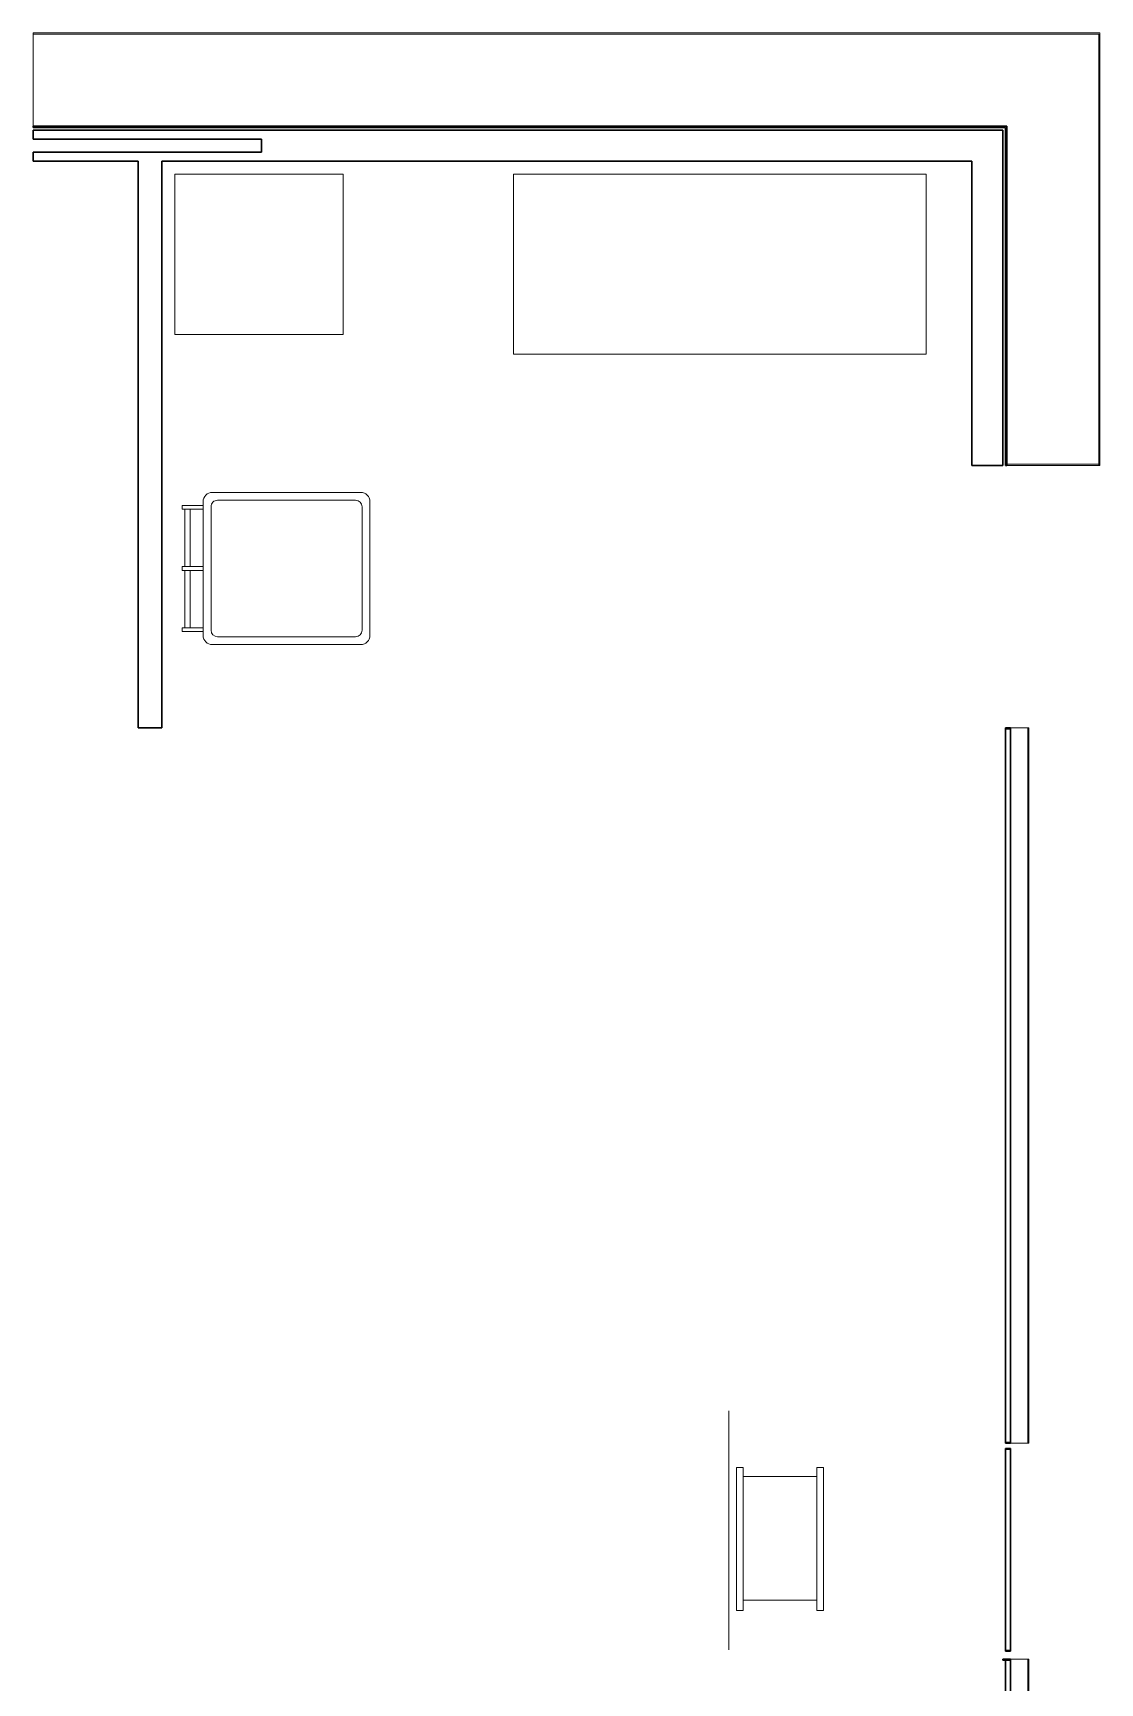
# Model space of a CAD drawing. Header units: millimetres. Extents: x -64292 to 329, y -3854 to 56761.
# Drawn here: x -22107 to -18046, y 31188 to 37471 of the extents above; entities that cross this region are included whole.
import ezdxf

# ---------------------------------------------------------------- set-up
doc = ezdxf.new("R2010")
doc.units = ezdxf.units.MM
doc.header["$MEASUREMENT"] = 0
for name, color, linetype, lineweight in [('A-GENM', 13, 'Continuous', 13), ('E-ELEC-EQPM', 71, 'Continuous', 13), ('I-WALL', 2, 'Continuous', 13), ('P-SANR-FIXT', 6, 'Continuous', 13), ('Q-CASE', 31, 'Continuous', 13)]:
    doc.layers.add(name, color=color, linetype=linetype, lineweight=lineweight)

# ---------------------------------------------------------------- blocks, each defined once
blk = doc.blocks.new('0832_FIRE_HOSE_REEL - 0832 Hose Reel-2643840-GA PLAN - LEVEL 11')
at = {"layer": 'P-SANR-FIXT'}
for p, q in [((487.5, 0), (-422.5, 0)), ((487.5, 0), (-422.5, 0)), ((272.5, -30), (-272.5, -30)), ((-272.5, -30), (-272.5, -55)), ((-272.5, -55), (-233.4, -55)), ((-233.4, -55), (-233.4, -335)), ((-233.4, -55), (237.6, -55)), ((237.6, -335), (237.6, -55)), ((237.6, -55), (272.5, -55)), ((272.5, -55), (272.5, -30)), ((-233.4, -335), (-272.5, -335)), ((-272.5, -335), (-272.5, -360)), ((-272.5, -360), (272.5, -360)), ((237.6, -335), (-233.4, -335)), ((272.5, -335), (237.6, -335)), ((272.5, -360), (272.5, -335))]:
    blk.add_line(p, q, dxfattribs=at)
blk = doc.blocks.new('BVN_Joinery_Core Wall 3_ JO-N-08 _White Board_ - BVN_Joinery_Core Wall 3_ JO-N-08 _White Board_-9767110-GA PLAN - LEVEL 11')
at = {"layer": 'Q-CASE', "lineweight": 30}
for p, q in [((5621, 3712.7), (5616, 3712.7)), ((5616, 3712.7), (5616, 12.7)), ((5621, 7.7), (5621, 3712.7)), ((-219.3, 12.7), (-2931.3, 12.7)), ((-216.3, 22.7), (-219.3, 22.7)), ((-219.3, 22.7), (-219.3, -7.3)), ((-219.3, -7.3), (-219.3, 12.7)), ((-216.3, 12.7), (-219.3, 12.7)), ((-219.3, 12.7), (-219.3, -7.3)), ((-216.3, -7.3), (-216.3, 22.7)), ((-216.3, -7.3), (-216.3, 12.7)), ((-182.3, 12.7), (-185.3, 12.7)), ((-185.3, 12.7), (-185.3, -7.3)), ((-182.3, -7.3), (-182.3, 12.7)), ((583.7, 12.7), (-182.3, 12.7)), ((-182.3, 12.7), (-182.3, -7.3)), ((586.7, 12.7), (583.7, 12.7)), ((583.7, 12.7), (583.7, -7.3)), ((583.7, -7.3), (583.7, 12.7)), ((586.7, -7.3), (586.7, 12.7)), ((609.7, 12.7), (606.7, 12.7)), ((606.7, 12.7), (606.7, -7.3)), ((3326.7, 12.7), (609.7, 12.7)), ((609.7, 12.7), (609.7, -7.3)), ((609.7, -7.3), (609.7, 12.7)), ((3326.7, -7.3), (3326.7, 12.7)), ((3329.7, 12.7), (3326.7, 12.7)), ((3326.7, 12.7), (3326.7, -7.3)), ((3329.7, -7.3), (3329.7, 12.7)), ((4329.7, 12.7), (4329.7, 7.7)), ((5616, 12.7), (4329.7, 12.7)), ((4329.7, 7.7), (5621, 7.7)), ((-2931.3, -7.3), (-219.3, -7.3)), ((-219.3, -7.3), (-216.3, -7.3)), ((-219.3, -7.3), (-216.3, -7.3)), ((-185.3, -7.3), (-182.3, -7.3)), ((-182.3, -7.3), (583.7, -7.3)), ((583.7, -7.3), (586.7, -7.3)), ((606.7, -7.3), (609.7, -7.3)), ((609.7, -7.3), (3326.7, -7.3)), ((3326.7, -7.3), (3329.7, -7.3))]:
    blk.add_line(p, q, dxfattribs=at)
at = {"layer": 'Q-CASE'}
for p, q in [((5621, 3712.7), (5971, 3712.7)), ((5971, 3712.7), (5976, 3712.7)), ((5971, 3712.7), (5971, -342.3)), ((5976, -347.3), (5976, 3712.7)), ((4329.7, 7.7), (4329.7, -342.3)), ((4334.7, -342.3), (4334.7, 7.7)), ((-216.3, -7.3), (-216.3, -73.2)), ((606.7, -73.2), (606.7, -7.3)), ((3329.7, -7.3), (3329.7, -73.2)), ((-5652.3, -73.2), (-216.3, -73.2)), ((-5652.3, -76.2), (-216.3, -76.2)), ((-216.3, -73.2), (-216.3, -76.2)), ((606.7, -76.2), (606.7, -73.2)), ((606.7, -73.2), (3329.7, -73.2)), ((606.7, -76.2), (3329.7, -76.2)), ((3329.7, -73.2), (3329.7, -76.2)), ((4329.7, -347.3), (4329.7, -342.3)), ((5971, -342.3), (4329.7, -342.3)), ((5976, -347.3), (4329.7, -347.3))]:
    blk.add_line(p, q, dxfattribs=at)
blk = doc.blocks.new('BVN_Equipment_Printer C5575 MFD_EX-017 - BVN_Equipment_Printer C5575 MFD_EX-017-3152319-GA PLAN - LEVEL 11')
at = {"layer": 'E-ELEC-EQPM'}
for p, q in [((860, 314.5), (-710, 314.5)), ((-710, 314.5), (-710, -370.5)), ((860, -370.5), (860, 314.5)), ((-710, -370.5), (860, -370.5))]:
    blk.add_line(p, q, dxfattribs=at)
blk = doc.blocks.new('Wheelie Bin_All Sizes - 240L Standard-2272562-GA PLAN - LEVEL 11')
at = {"layer": 'A-GENM'}
for p, q in [((-226, 357.5), (-240, 357.5)), ((-240, 325.5), (-240, 357.5)), ((-240, 277.5), (-240, 325.5)), ((-226, 357.5), (-226, 325.5)), ((-7, 347.5), (-226, 347.5)), ((-226, 327.5), (-7, 327.5)), ((-226, 325.5), (-226, 277.5)), ((7, 357.5), (-7, 357.5)), ((-7, 325.5), (-7, 357.5)), ((-7, 277.5), (-7, 325.5)), ((7, 357.5), (7, 325.5)), ((226, 347.5), (7, 347.5)), ((7, 327.5), (226, 327.5)), ((7, 325.5), (7, 277.5)), ((240, 357.5), (226, 357.5)), ((226, 325.5), (226, 357.5)), ((226, 277.5), (226, 325.5)), ((240, 357.5), (240, 325.5)), ((240, 325.5), (240, 277.5)), ((255, 277.5), (-255, 277.5)), ((-240, 277.5), (-226, 277.5)), ((-7, 277.5), (7, 277.5)), ((240, 277.5), (226, 277.5)), ((-290, 242.5), (-290, -322.5)), ((-260, 222.5), (-260, -302.5)), ((235, 247.5), (-235, 247.5)), ((260, -302.5), (260, 222.5)), ((290, -322.5), (290, 242.5)), ((-255, -357.5), (255, -357.5)), ((-235, -327.5), (235, -327.5))]:
    blk.add_line(p, q, dxfattribs=at)
for centre, radius, start, end in [((-255, 242.5), 35, 90, 180), ((255, 242.5), 35, 360, 90), ((-235, 222.5), 25, 90, 180), ((235, 222.5), 25, 360, 90), ((-235, -302.5), 25, 180, 270), ((235, -302.5), 25, 270, 360), ((-255, -322.5), 35, 180, 270), ((255, -322.5), 35, 270, 360)]:
    blk.add_arc(centre, radius, start, end, dxfattribs=at)
blk = doc.blocks.new('AV Rack2 - AV Rack-10100696-GA PLAN - LEVEL 11')
at = {"layer": 'E-ELEC-EQPM'}
for p, q in [((-21566.8, 36932.8), (-21566.8, 36322.8)), ((-20926.8, 36932.8), (-21566.8, 36932.8)), ((-20926.8, 36322.8), (-20926.8, 36932.8)), ((-21566.8, 36322.8), (-20926.8, 36322.8))]:
    blk.add_line(p, q, dxfattribs=at)

msp = doc.modelspace()

# ---------------------------------------------------------------- linework, layer by layer
at = {"layer": 'I-WALL', "lineweight": 30}
for p, q in [((-18415.8, 37100.8), (-22106.8, 37100.8)), ((-22106.8, 37100.8), (-22106.8, 37066.8)), ((-18415.8, 35824.5), (-18415.8, 37100.8)), ((-22106.8, 37066.8), (-21236.8, 37066.8)), ((-21236.8, 37016.8), (-22106.8, 37016.8)), ((-22106.8, 37016.8), (-22106.8, 36982.8)), ((-21236.8, 37066.8), (-21236.8, 37016.8)), ((-22106.8, 36982.8), (-21706.8, 36982.8)), ((-21706.8, 36982.8), (-21706.8, 34824.5)), ((-21616.8, 34824.5), (-21616.8, 36982.8)), ((-21616.8, 36982.8), (-18533.8, 36982.8)), ((-18533.8, 36982.8), (-18533.8, 35824.5)), ((-18533.8, 35824.5), (-18415.8, 35824.5)), ((-21706.8, 34824.5), (-21616.8, 34824.5))]:
    msp.add_line(p, q, dxfattribs=at)

# ---------------------------------------------------------------- block references
at = {"layer": 'A-GENM', "rotation": 89.99999999999964}
msp.add_blockref('Wheelie Bin_All Sizes - 240L Standard-2272562-GA PLAN - LEVEL 11', (-21181.8, 35431.8), dxfattribs=at)
at = {"layer": 'E-ELEC-EQPM'}
for name, p in [('AV Rack2 - AV Rack-10100696-GA PLAN - LEVEL 11', (0, 0)), ('BVN_Equipment_Printer C5575 MFD_EX-017 - BVN_Equipment_Printer C5575 MFD_EX-017-3152319-GA PLAN - LEVEL 11', (-19567.8, 36618.3))]:
    msp.add_blockref(name, p, dxfattribs=at)
at = {"layer": 'P-SANR-FIXT', "rotation": 90.00000000000031}
msp.add_blockref('0832_FIRE_HOSE_REEL - 0832 Hose Reel-2643840-GA PLAN - LEVEL 11', (-19458.7, 31736.6), dxfattribs=at)
at = {"layer": 'Q-CASE', "rotation": 89.9999999999999}
msp.add_blockref('BVN_Joinery_Core Wall 3_ JO-N-08 _White Board_ - BVN_Joinery_Core Wall 3_ JO-N-08 _White Board_-9767110-GA PLAN - LEVEL 11', (-18393.1, 31494.8), dxfattribs=at)

doc.saveas('drawing.dxf')
